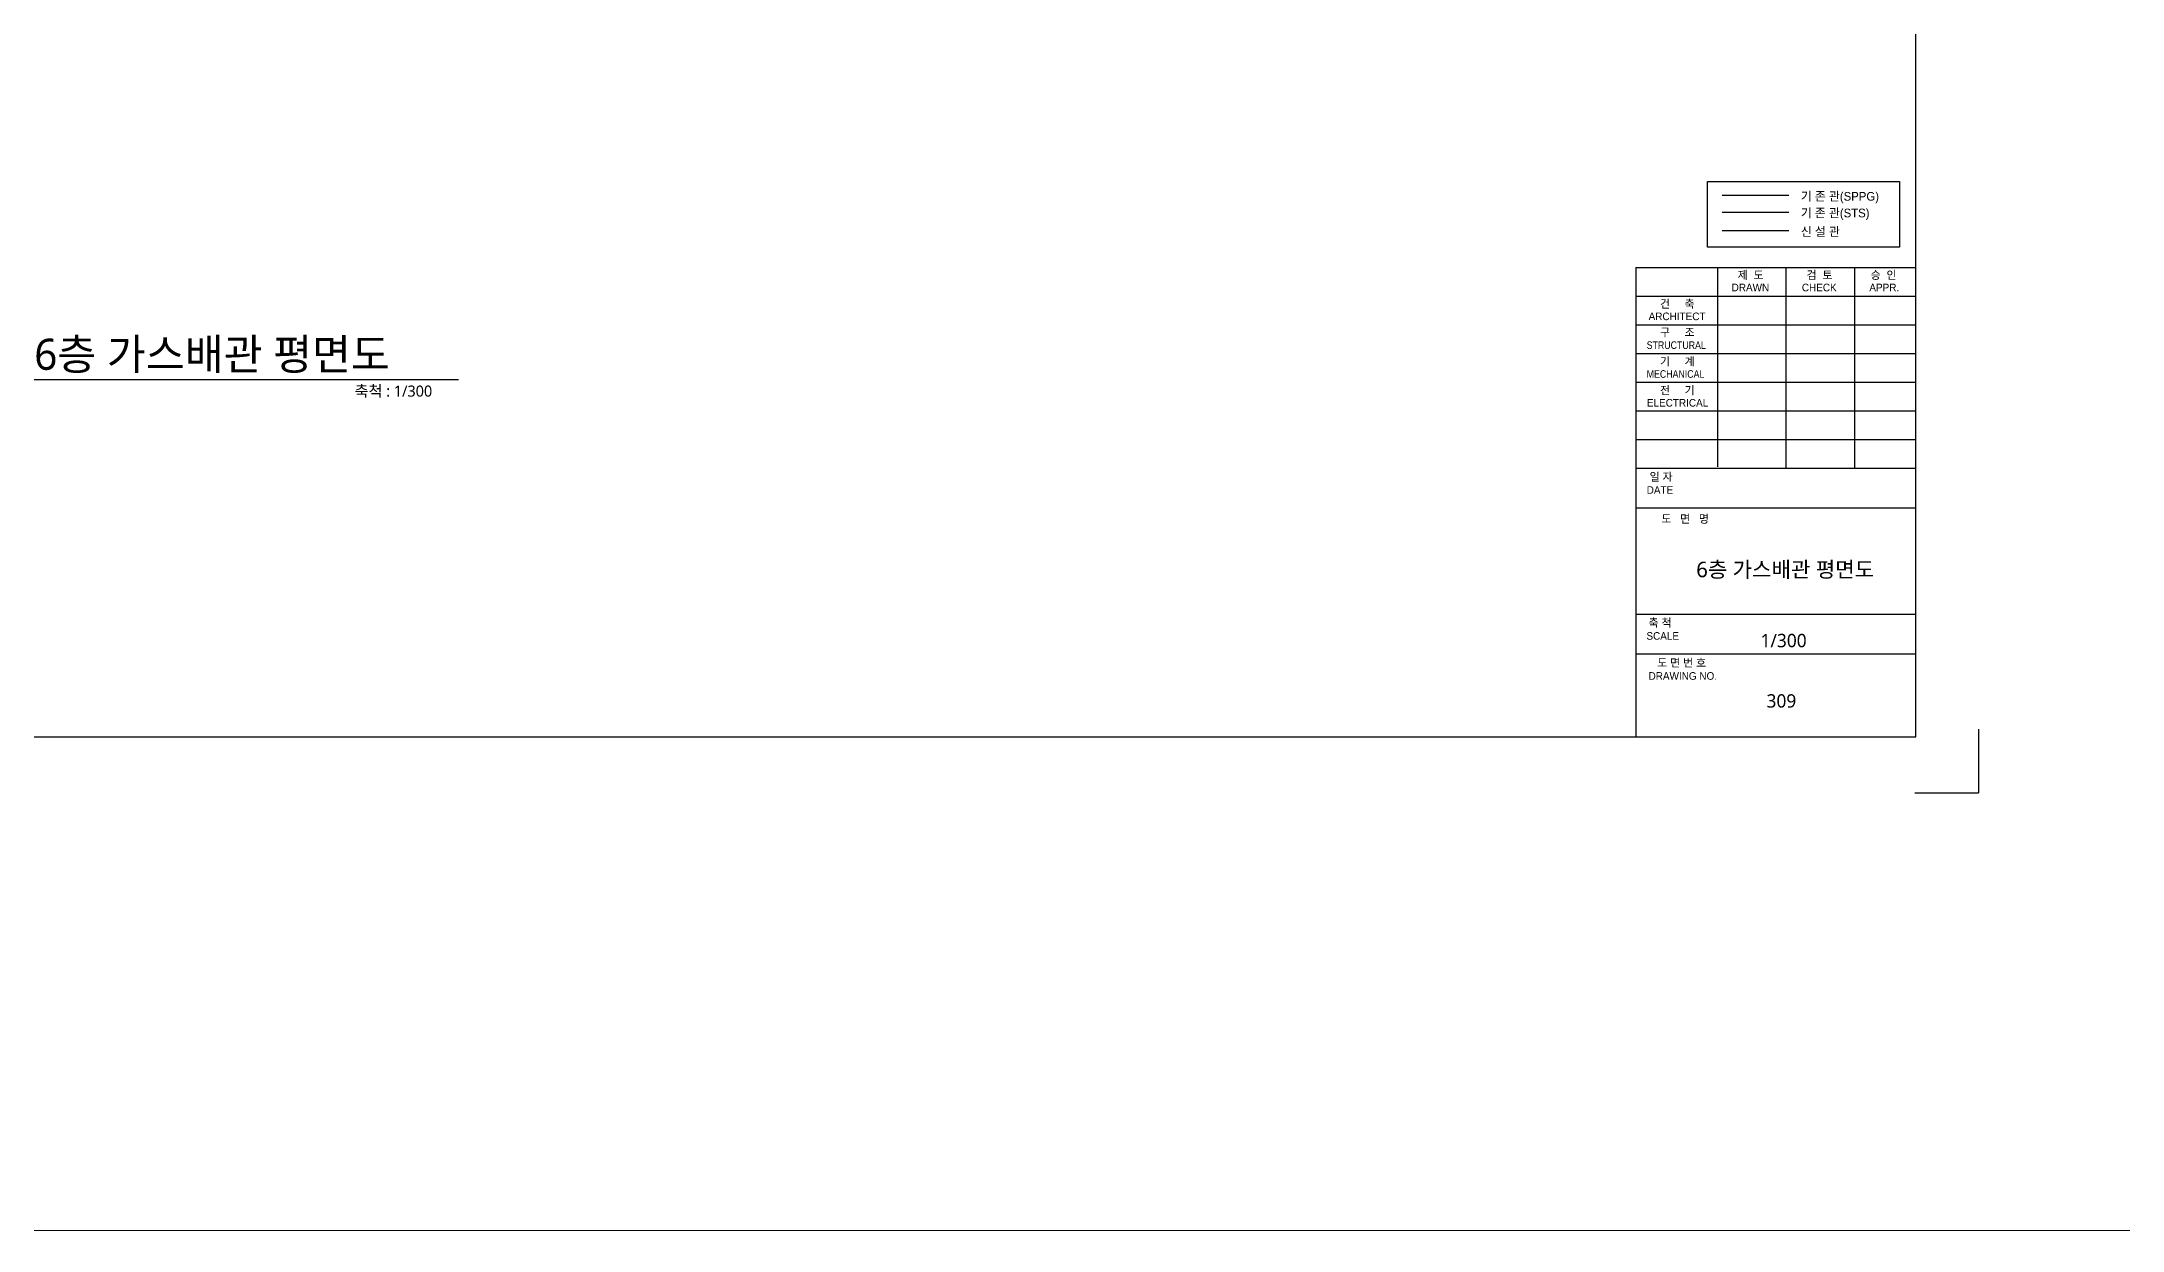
# Model space of a CAD drawing. Header units: millimetres. Extents: x 16332047 to 33387680, y -14835522 to -7015081.
# Drawn here: x 17020814 to 17091214, y -7536127 to -7495930 of the extents above; entities that cross this region are included whole.
import ezdxf
from ezdxf.enums import TextEntityAlignment as Align

# ---------------------------------------------------------------- set-up
doc = ezdxf.new("R2010")
doc.units = ezdxf.units.MM
doc.header["$LTSCALE"] = 300
doc.header["$MEASUREMENT"] = 0
doc.layers.get('0').update_dxf_attribs({"linetype": 'CONTINUOUS'})
for name, color, linetype in [('3', 3, 'CONTINUOUS'), ('A-HAT', 5, 'CONTINUOUS'), ('LINE', 2, 'CONTINUOUS'), ('TITLE', 1, 'CONTINUOUS')]:
    doc.layers.add(name, color=color, linetype=linetype)
doc.styles.add('GHD', font='')
doc.styles.add('GHS', font='')
doc.styles.add('맑은 고딕', font='malgun.ttf')
doc.styles.get('GHD').set_extended_font_data('Dotum')
doc.styles.get('GHS').set_extended_font_data('Dotum')

msp = doc.modelspace()

# ---------------------------------------------------------------- linework, layer by layer
at = {"layer": '3', "color": 0}
for p, q in [((17084227, -7519436), (17084227, -7439115)), ((17074750, -7503568), (17074750, -7519436))]:
    msp.add_line(p, q, dxfattribs=at)
at = {"layer": '3', "color": 0, "linetype": 'Continuous'}
for p, q in [((17074750, -7503568), (17084227, -7503568)), ((17077515, -7503568), (17077515, -7510307)), ((17079832, -7503568), (17079832, -7510352)), ((17082152, -7503568), (17082152, -7510352)), ((17074750, -7504537), (17084227, -7504537)), ((17074750, -7505506), (17084227, -7505506)), ((17074750, -7506475), (17084227, -7506475)), ((17074750, -7507445), (17084227, -7507445)), ((17074750, -7508414), (17084227, -7508414)), ((17074750, -7509383), (17084227, -7509383)), ((17074750, -7510352), (17084227, -7510352)), ((17074750, -7511698), (17084227, -7511698)), ((17074750, -7515290), (17084227, -7515290)), ((17074750, -7516636), (17084227, -7516636)), ((17086342, -7519183), (17086342, -7521337)), ((17086342, -7519183), (17086342, -7521337)), ((17086342, -7519183), (17086342, -7521337)), ((17086342, -7519183), (17086342, -7521337)), ((16970349, -7519436), (17074750, -7519436)), ((17074750, -7519436), (17084227, -7519436)), ((17074750, -7519436), (17084227, -7519436)), ((17084189, -7521337), (17086342, -7521337))]:
    msp.add_line(p, q, dxfattribs=at)
at = {"layer": 'A-HAT', "color": 3}
msp.add_line((17077670, -7501127), (17079926, -7501127), dxfattribs=at)
at = {"layer": 'A-HAT', "color": 6}
msp.add_line((17077670, -7501691), (17079926, -7501691), dxfattribs=at)
at = {"layer": 'A-HAT', "color": 1}
msp.add_line((17077670, -7502321), (17079926, -7502321), dxfattribs=at)
at = {"layer": 'A-HAT', "color": 4, "lineweight": 5}
msp.add_lwpolyline([(16332047, -7340504), (17225106, -7340504), (17225106, -7536127), (16332047, -7536127)], close=True, dxfattribs=at)
at = {"layer": 'A-HAT', "color": 7}
msp.add_lwpolyline([(17077180, -7500663), (17083669, -7500663), (17083669, -7502881), (17077180, -7502881)], close=True, dxfattribs=at)
at = {"layer": 'LINE', "color": 7}
msp.add_line((17016289, -7507355), (17034917, -7507355), dxfattribs=at)

# ---------------------------------------------------------------- texts
at = {"style": '맑은 고딕'}
msp.add_text('6층 가스배관 평면도', height=525, dxfattribs=at).set_placement((17079806, -7513779), align=Align.MIDDLE_CENTER)
for s, p in [('1/300', (17078973, -7516407)), ('309', (17079175, -7518448))]:
    msp.add_text(s, height=450, dxfattribs=at).set_placement(p)
at = {"layer": '3', "color": 0, "lineweight": 13, "style": 'GHD'}
for s, height, p in [('기 존 관(SPPG)', 294.03, (17080334, -7501308)), ('기 존 관(STS)', 294, (17080334, -7501872)), ('신 설 관', 294, (17080334, -7502502))]:
    msp.add_text(s, height=height, dxfattribs=at).set_placement(p)
at = {"layer": '3', "color": 0, "style": 'GHS'}
for s, height, p in [('제  도', 270.8, (17078637, -7503815)), ('검  토', 270.8, (17080967, -7503815)), ('승  인', 270.8, (17083135, -7503815)), ('건     축', 270.8, (17076156, -7504789)), ('DRAWN', 257.2, (17078629, -7504244)), ('CHECK', 257.2, (17080959, -7504244)), ('APPR.', 257.2, (17083159, -7504244)), ('ARCHITECT', 257.2, (17076148, -7505219)), ('구     조', 270.8, (17076156, -7505764)), ('기     계', 270.8, (17076156, -7506739)), ('ELECTRICAL', 257.2, (17076165, -7508143)), ('전     기', 270.8, (17076156, -7507714)), ('DATE', 257.2, (17075569, -7511091)), ('일 자', 270.8, (17075607, -7510638)), ('도   면   명', 270.8, (17076420, -7512060)), ('SCALE', 257.2, (17075663, -7516026)), ('축 척', 270.8, (17075573, -7515572)), ('DRAWING NO.', 257.23, (17076342, -7517380)), ('도 면 번 호', 270.8, (17076302, -7516926))]:
    msp.add_text(s, height=height, dxfattribs=at).set_placement(p, align=Align.MIDDLE)
at = {"layer": '3', "color": 0, "style": 'GHS', "width": 0.884351}
for s, p in [('STRUCTURAL', (17075120, -7506322)), ('MECHANICAL', (17075120, -7507297))]:
    msp.add_text(s, height=257.2, dxfattribs=at).set_placement(p)
at = {"layer": 'TITLE', "color": 7, "style": '맑은 고딕'}
msp.add_text('6층 가스배관 평면도', height=1050, dxfattribs=at).set_placement((17020565, -7507028))
msp.add_text('축척 : 1/300', height=375, dxfattribs=at).set_placement((17034030, -7507934), align=Align.RIGHT)

doc.saveas('drawing.dxf')
